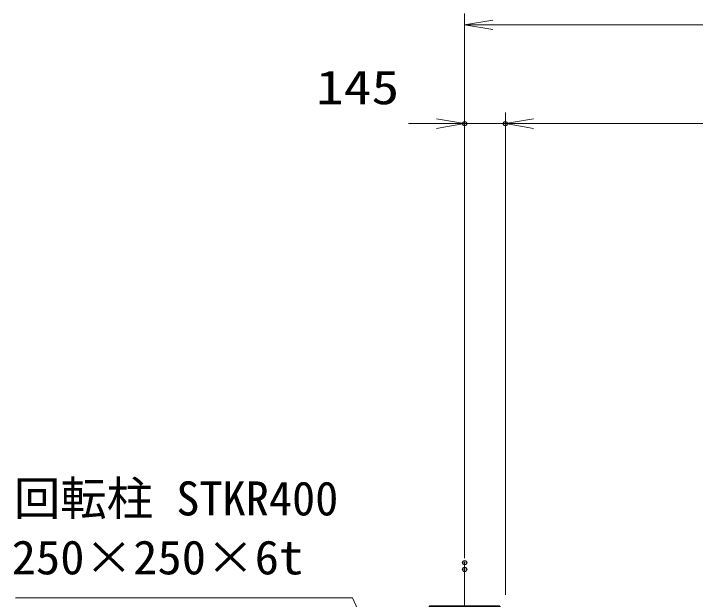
# Model space of a CAD drawing. Units: millimetres, scale not verified. Extents: x -11880 to 11880, y -8400 to 8400.
# Drawn here: x -4021 to -1593, y 994 to 3081 of the extents above; entities that cross this region are included whole.
import ezdxf
from ezdxf.enums import TextEntityAlignment as Align

# ---------------------------------------------------------------- set-up
doc = ezdxf.new("R2010")
doc.units = ezdxf.units.MM
doc.header["$LTSCALE"] = 30
doc.header["$PDMODE"] = 32
doc.header["$PDSIZE"] = 15
doc.linetypes.add('USER2', pattern=[18, 12, -1.5, 3, -1.5])
for name, color, linetype, lineweight in [('0-1_外形線', 7, 'Continuous', 35), ('0-2_0', 7, 'Continuous', 18), ('0-3_寸法線', 4, 'Continuous', 18), ('0-5_細線', 2, 'Continuous', 35), ('0-7_軸線', 200, 'USER2', 15)]:
    doc.layers.add(name, color=color, linetype=linetype, lineweight=lineweight)
doc.layers.add('0-4_Defpoints', color=7, linetype='Continuous')
doc.styles.add('ＭＳ ゴシック', font='')
doc.styles.get('ＭＳ ゴシック').set_extended_font_data('MS Gothic')

# ---------------------------------------------------------------- blocks, each defined once
blk = doc.blocks.new('_Open')
at = {"layer": '0-2_0', "color": 4}
blk.add_line((-30, 5), (0, 0), dxfattribs=at)
blk.add_lwpolyline([(-30, -5), (0, 0), (-30, 0)], dxfattribs=at)
blk = doc.blocks.new('S229')
at = {"layer": '0-3_寸法線'}
for points in [[(8029227.7, 86300996.2), (8065222.9, 86300996.2), (8074242.4, 86281065), (8075479.2, 86278331.8)], [(8073786.9, 86280858.8), (8075479.2, 86278331.8), (8074697.9, 86281271.1)]]:
    blk.add_lwpolyline(points, dxfattribs=at)
at = {"layer": '0-3_寸法線', "color": 254, "style": 'ＭＳ ゴシック'}
blk.add_text('回転柱 STKR400', height=3637, dxfattribs=at).set_placement((8029036.7, 86308696.8), align=Align.BOTTOM_LEFT)
at = {"layer": '0-3_寸法線', "color": 254, "style": 'ＭＳ ゴシック', "width": 1.05}
blk.add_text('250×250×6t', height=3637, dxfattribs=at).set_placement((8028795.7, 86302396.8), align=Align.BOTTOM_LEFT)
blk = doc.blocks.new('A$C38341AB5')
at = {"layer": '0-1_外形線'}
for p, q in [((-3750, 54000), (3750, 54000)), ((-4950, 51000), (-4170, 51000)), ((-4950, 47400), (-4950, 51000)), ((-4170, 51000), (-4170, 47400)), ((-3750, 50700), (-4170, 50700)), ((-4170, 47400), (-4950, 47400)), ((-4170, 47700), (-3750, 47700)), ((-3750, 9600), (-5700, 9600)), ((-6000, 9300), (-6000, 7350)), ((-5700, 7050), (-3750, 7050)), ((3750, 750), (-3750, 750)), ((-2097, 570), (-2097, 750)), ((2097, 570), (2097, 750))]:
    blk.add_line(p, q, dxfattribs=at)
for points in [[(-3750, 54000), (3750, 54000), (3750, 750), (-3750, 750)], [(-3750, 570), (3750, 570), (3750, 0), (-3750, 0)]]:
    blk.add_lwpolyline(points, close=True, dxfattribs=at)
for centre, start, end in [((-5700, 9300), 90, 180), ((-5700, 7350), 180, 270)]:
    blk.add_arc(centre, 300, start, end, dxfattribs=at)
at = {"layer": '0-5_細線'}
for p, q in [((3750, 47310), (-3750, 47310)), ((3750, 46950), (-3750, 46950))]:
    blk.add_line(p, q, dxfattribs=at)
blk.add_circle((-5250, 8700), 240, dxfattribs=at)
at = {"layer": '0-7_軸線'}
blk.add_line((0, 57909), (0, -28089), dxfattribs=at)

msp = doc.modelspace()

# ---------------------------------------------------------------- linework, layer by layer
at = {"layer": '0-3_寸法線'}
for p, q in [((-2414.46, 1140.99), (-2414.46, 3081.26)), ((-2414.46, 3041.26), (3890.54, 3041.26)), ((-2414.46, 1165.26), (-2414.46, 2729.25)), ((-2269.46, 1010.69), (-2269.46, 2729.25)), ((-2269.46, 1010.69), (-2269.46, 2729.25)), ((-2514.46, 2689.25), (-2614.46, 2689.25)), ((-2269.46, 2689.25), (-2414.46, 2689.25)), ((730.54, 2689.25), (-2269.46, 2689.25)), ((-2169.46, 2689.25), (-2069.46, 2689.25))]:
    msp.add_line(p, q, dxfattribs=at)
at = {"layer": '0-4_Defpoints'}
for p in [(-2414.46, 2689.25), (-2269.46, 2689.25), (-2414.46, 1125.26), (-2414.46, 1100.99)]:
    msp.add_point(p, dxfattribs=at)
at = {"layer": '0-7_軸線'}
msp.add_line((-2414.46, 1125.26), (-2414.46, -1708.78), dxfattribs=at)

# ---------------------------------------------------------------- block references
at = {"layer": '0-1_外形線', "xscale": -0.03333333, "yscale": 0.03333333}
msp.add_blockref('A$C38341AB5', (-2414.46, -829.31), dxfattribs=at)
at = {"layer": '0-3_寸法線', "xscale": 3.333333, "yscale": 3.333333, "rotation": 180}
for p in [(-2414.46, 3041.26), (-2269.46, 2689.25), (-2269.46, 2689.25)]:
    msp.add_blockref('_Open', p, dxfattribs=at)
at = {"layer": '0-3_寸法線'}
for name, p, xscale, yscale in [('_Open', (-2414.46, 2689.25), 3.333333, 3.333333), ('S229', (-271654.79, -2875699.17), 0.03333333, 0.03333333)]:
    msp.add_blockref(name, p, dxfattribs=dict(at, xscale=xscale, yscale=yscale))

# ---------------------------------------------------------------- texts
at = {"layer": '0-3_寸法線', "color": 254, "style": 'ＭＳ ゴシック', "width": 1.2}
msp.add_text('145', height=121.2, dxfattribs=at).set_placement((-2944.14, 2721.94), align=Align.BOTTOM_LEFT)

doc.saveas('drawing.dxf')
